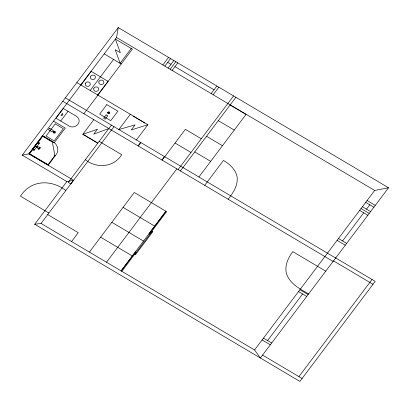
<?xml version="1.0" encoding="UTF-8"?>
<svg xmlns="http://www.w3.org/2000/svg" width="409" height="409" viewBox="0 0 409 409"><rect width="100%" height="100%" fill="white"/><g stroke="black" fill="none" stroke-linecap="round" stroke-linejoin="round"><path stroke-width="0.61" d="M118.257 27.587L22.219 155.139L28.942 153.84L116.545 37.495L118.257 27.587L388.55 187.767L260.385 358.008L254.556 349.971L41.053 223.447L34.693 224.26L66.831 181.581L73.554 180.277L41.053 223.447M80.916 85.006L91.192 71.36L108.104 81.381L97.828 95.026L132.393 49.136L115.369 39.049L120.312 52.705L115.205 49.678L120.174 63.344M36.539 147.107L33.881 150.64L32.265 149.684L38.063 141.984L39.678 142.94L37.035 146.448M37.04 147.404L37.536 146.749M60.721 121.028L68.063 111.284L74.862 115.353C84.832 120.241 75.22 131.366 67.546 125.072L55.961 118.206L63.298 108.462L68.058 111.284M90.164 90.501L113.544 59.453M120.093 63.293L131.258 48.466M83.891 113.758L97.935 95.108M97.771 143.206L82.787 134.326L93.794 119.704M111.386 125.118L68.247 182.419L70.839 183.953L113.978 126.652M162.864 64.944L168.554 57.388M164.853 66.12L170.538 58.569M130.323 114.3L118.85 129.541L135.067 124.863L131.243 129.944L147.884 124.709L76.866 82.623M168.145 68.073L173.835 60.522M170.134 69.254L175.819 61.698M172.117 70.43L177.808 62.874M136.407 139.95L147.884 124.709M138.063 145.86L140.63 142.45M138.257 145.977L140.829 142.567M71.585 241.54L78.252 232.68L47.725 214.587M89.397 252.092L134.28 192.486L165.962 211.264L121.079 270.87M211.182 93.579L216.872 86.028M161.944 160.011L164.515 156.601M162.056 160.077L164.623 156.667M164.745 156.739L185.374 129.341L201.264 138.758M213.171 94.755L218.856 87.204M106.509 262.235L176.862 168.856M178.094 169.587L233.559 95.916M180.42 170.962L235.886 97.291M121.171 270.927L135.517 251.872L136.182 252.266L121.836 271.315M198.917 176.99L246.013 114.443L230.124 105.026M204.704 185.354L223.488 160.405C229.521 163.994 235.308 169.101 236.99 176.197C238.473 184.878 233.304 192.777 228.115 199.229M254.556 349.971L374.654 190.456L388.55 187.767M267.593 340.549L302.645 293.989M342.568 240.957L363.759 212.813M366.51 209.157L369.808 204.781M298.907 376.607L372.032 279.485M73.554 180.277L28.942 153.84L42.582 135.768L54.279 142.695L65.287 128.073L53.569 121.13M108.779 128.584L93.763 134.132L97.47 129.208L82.787 134.326M28.967 153.804L48.231 165.185L55.031 155.982C59.668 151.478 58.242 143.994 52.234 141.519L42.582 135.768M167.695 62.347L170.993 64.3M174.965 66.652L214.03 89.801M116.545 37.495L374.654 190.456M367.077 200.517L375.288 205.384M365.702 202.348L373.913 207.215M218.35 120.66L234.239 130.077M362.405 206.724L370.615 211.591M104.203 53.881L121.253 63.983M361.029 208.554L369.24 213.421M359.654 210.379L367.865 215.246M206.576 136.299L222.465 145.716M194.802 151.933L210.691 161.356M133.176 116.141L144.822 123.043M338.463 238.529L346.674 243.391M175.057 143.043L190.952 152.46M337.088 240.354L345.298 245.216M335.707 257.956L375.211 281.366L299.884 381.413L34.693 224.26M65.358 97.843L335.656 258.028M333.509 260.881L373.008 284.291M62.792 101.253L333.09 261.438M325.769 271.162L292.813 251.637C288.391 257.522 284.858 264.827 286.147 272.374C288.774 283.294 299.741 288.769 308.631 293.923M99.177 141.34L121.713 154.694C114.004 167.496 96.452 168.733 85.358 159.689M83.569 134.576L97.204 142.659M299.915 289.73L308.125 294.592M298.539 291.556L306.75 296.423M37.475 142.761L39.09 143.717M35.419 145.492C36.636 147.209 38.829 146.652 40.235 147.521L39.995 148.569L38.881 149.326C37.485 148.544 37.025 146.35 34.923 146.151M32.884 148.856L34.499 149.812M32.868 148.881L34.484 149.837M123.058 207.389L154.745 226.162M22.219 155.139L66.831 181.581M65.849 190.517C51.299 179.229 30.941 179.73 20.45 196.172L48.896 213.033M111.836 222.291L143.523 241.065M100.614 237.194L132.301 255.968M263.488 338.115L271.699 342.977M262.108 339.94L270.323 344.807M262.583 355.084L302.082 378.489M85.241 83.733C84.627 86.851 89.709 87.368 90.287 84.53C90.905 81.406 85.818 80.895 85.241 83.733M90.379 76.907C89.765 80.031 94.847 80.542 95.425 77.705C96.043 74.586 90.956 74.075 90.379 76.907M93.661 88.722C93.047 91.846 98.129 92.357 98.707 89.52C99.326 86.396 94.239 85.885 93.661 88.722M98.799 81.897C98.186 85.021 103.267 85.532 103.845 82.695C104.464 79.576 99.377 79.065 98.799 81.897M53.758 131.938L54.08 132.71L54.944 132.398L54.627 131.626L53.758 131.938M53.313 131.77L53.242 132.383L53.876 133.119L54.555 133.16L55.394 132.567L55.46 131.954L54.832 131.217L54.152 131.177L53.313 131.77M108.083 112.552L108.405 113.319L109.269 113.007L108.952 112.235L108.083 112.552M107.639 112.378L107.567 112.991L108.201 113.728L108.881 113.774L109.719 113.175L109.786 112.562L109.157 111.831L108.477 111.785L107.639 112.378M33.824 148.881C33.272 149.684 34.55 149.045 33.824 148.881M39.893 147.603L39.448 148.62L38.369 149.127L39.831 147.158L39.893 147.603M38.293 143.247C38.313 144.009 37.505 143.431 38.293 143.247M54.653 155.788L48.093 164.674L29.535 153.707L42.669 136.309L51.958 141.841L52.199 141.524L55.016 156.003L54.653 155.788M49.591 128.288L48.492 129.75L52.199 131.949L53.303 130.486L49.591 128.288M62.194 113.733L61.028 115.282L61.831 115.757L62.996 114.208L62.194 113.733M55.22 123.871L46.048 136.054L54.157 140.865L63.334 128.677L55.22 123.871M106.815 104.632L99.678 114.111L110.737 120.66L117.874 111.182L106.815 104.632M106.151 114.863L103.579 118.278L105.169 119.218L107.741 115.808L106.151 114.863M165.885 211.289L148.963 233.764L149.628 234.158L166.55 211.678L165.885 211.289M152.194 231.254L134.735 254.434L135.399 254.827L152.854 231.647L152.194 231.254"/></g></svg>
